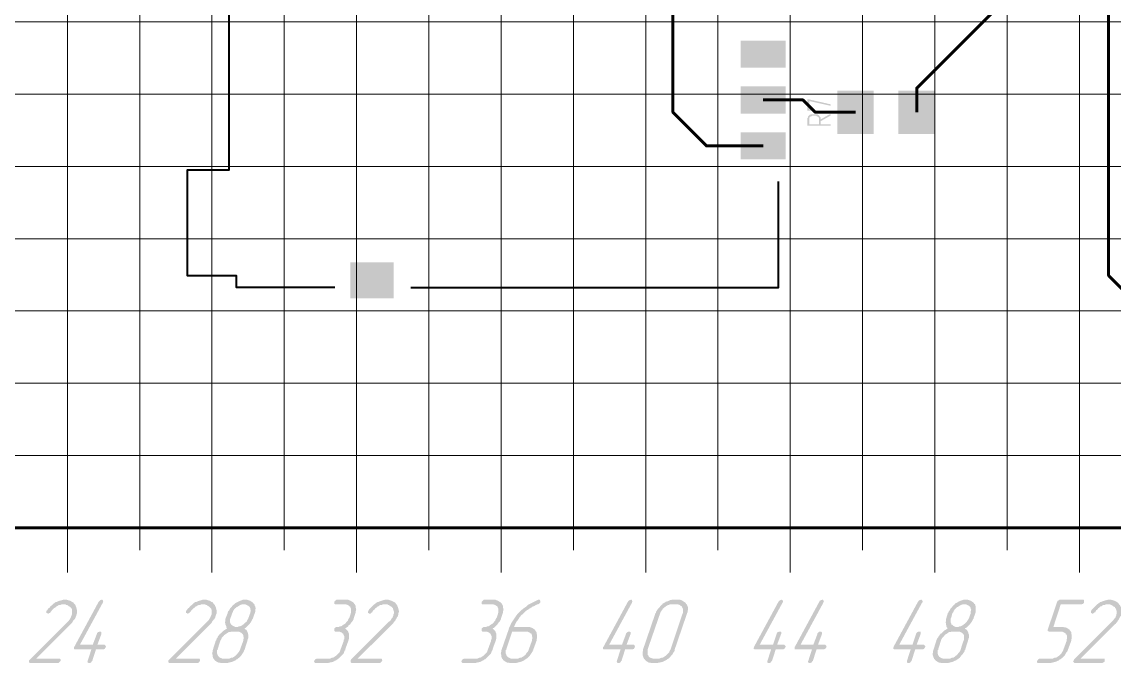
# Model space of a CAD drawing. Extents: x 260 to 1101, y 70 to 664.
# Drawn here: x 415.6 to 476, y 394.5 to 430 of the extents above; entities that cross this region are included whole.
import ezdxf

# ---------------------------------------------------------------- set-up
doc = ezdxf.new("R2010")
doc.units = 0
doc.header["$MEASUREMENT"] = 0
doc.layers.add('PDF _Геометрия', color=7, linetype='CONTINUOUS')
doc.layers.add('PDF _Сплошная заливка', color=7, linetype='CONTINUOUS')

msp = doc.modelspace()

# ---------------------------------------------------------------- hatches: boundary and pattern name
at = {"layer": 'PDF _Сплошная заливка', "transparency": 33554559}
for points in [[(459.047, 425.676), (459.047, 425.676), (459.047, 425.701), (459.047, 425.701), (459.073, 425.701), (459.073, 425.701), (459.098, 425.701), (459.098, 425.701), (460.317, 425.422), (460.317, 425.422), (460.317, 425.422), (460.317, 425.422), (460.343, 425.422), (460.343, 425.371), (460.343, 425.371), (460.343, 425.371), (460.343, 425.371), (460.343, 425.346), (460.343, 425.346), (460.317, 425.346), (460.317, 425.346), (460.292, 425.346), (460.292, 425.346), (459.149, 425.6), (459.149, 425.143), (459.225, 425.143), (459.225, 425.143), (459.25, 425.143), (459.25, 425.143), (459.276, 425.143), (459.276, 425.143), (459.276, 425.117), (459.276, 425.117), (459.276, 425.117), (459.276, 425.092), (459.276, 425.092), (459.276, 425.092), (459.276, 425.066), (459.276, 425.066), (459.25, 425.066), (459.25, 425.066), (459.225, 425.066), (459.098, 425.066), (459.098, 425.066), (459.073, 425.066), (459.073, 425.066), (459.073, 425.066), (459.047, 425.066), (459.047, 425.066), (459.047, 425.092), (459.047, 425.092)], [(417.993, 397.99), (418.018, 397.99), (418.069, 397.99), (418.145, 397.965), (418.247, 397.939), (418.323, 397.888), (418.425, 397.838), (418.45, 397.787), (418.501, 397.736), (418.501, 397.736), (418.501, 397.736), (418.527, 397.711), (418.527, 397.711), (418.552, 397.634), (418.577, 397.584), (418.603, 397.482), (418.628, 397.38), (418.628, 397.33), (418.628, 397.253), (418.603, 397.203), (418.577, 397.126), (418.577, 397.126), (418.577, 397.101), (418.577, 397.101), (418.552, 397.05), (418.552, 397.025), (418.527, 396.974), (418.476, 396.898), (418.45, 396.898), (418.45, 396.872), (418.425, 396.847), (418.4, 396.822), (418.374, 396.771), (418.349, 396.72), (418.298, 396.669), (418.247, 396.618), (416.367, 394.739), (417.637, 394.739), (417.637, 394.739), (417.663, 394.739), (417.688, 394.713), (417.688, 394.688), (417.714, 394.688), (417.714, 394.637), (417.714, 394.612), (417.688, 394.612), (417.688, 394.586), (417.663, 394.561), (417.637, 394.536), (417.637, 394.536), (417.612, 394.51), (417.587, 394.485), (417.536, 394.485), (416.037, 394.485), (416.011, 394.485), (415.986, 394.51), (415.961, 394.536), (415.961, 394.536), (415.961, 394.561), (415.961, 394.586), (415.961, 394.612), (415.961, 394.637), (415.961, 394.637), (416.011, 394.688), (418.095, 396.771), (418.171, 396.847), (418.247, 396.949), (418.247, 396.949), (418.247, 396.974), (418.247, 396.974), (418.273, 396.999), (418.298, 397.076), (418.323, 397.126), (418.323, 397.126), (418.323, 397.152), (418.349, 397.177), (418.349, 397.228), (418.349, 397.279), (418.349, 397.355), (418.349, 397.431), (418.323, 397.507), (418.298, 397.533), (418.273, 397.558), (418.273, 397.558), (418.247, 397.584), (418.247, 397.584), (418.222, 397.609), (418.171, 397.634), (418.095, 397.685), (418.095, 397.685), (418.095, 397.711), (418.069, 397.711), (418.018, 397.711), (417.993, 397.736), (417.968, 397.736), (417.866, 397.736), (417.841, 397.736), (417.815, 397.736), (417.764, 397.736), (417.714, 397.711), (417.637, 397.711), (417.587, 397.685), (417.51, 397.634), (417.51, 397.634), (417.485, 397.634), (417.46, 397.609), (417.409, 397.558), (417.358, 397.533), (417.282, 397.457), (417.231, 397.406), (417.155, 397.304), (417.155, 397.304), (417.155, 397.304), (417.129, 397.279), (417.104, 397.253), (417.079, 397.253), (417.079, 397.253), (417.053, 397.228), (417.028, 397.228), (417.002, 397.228), (417.002, 397.228), (416.977, 397.253), (416.926, 397.253), (416.926, 397.279), (416.926, 397.279), (416.926, 397.304), (416.926, 397.355), (416.951, 397.406), (416.951, 397.406), (416.977, 397.406), (416.977, 397.431), (417.002, 397.457), (417.028, 397.507), (417.104, 397.558), (417.155, 397.634), (417.256, 397.711), (417.333, 397.787), (417.434, 397.863), (417.434, 397.863), (417.46, 397.863), (417.485, 397.863), (417.536, 397.888), (417.587, 397.914), (417.663, 397.939), (417.764, 397.965), (417.841, 397.99), (417.942, 397.99), (417.968, 397.99)], [(420, 397.99), (420.025, 397.99), (420.051, 397.965), (420.051, 397.939), (420.051, 397.939), (420.076, 397.914), (420.051, 397.863), (420.051, 397.838), (418.781, 395.501), (419.492, 395.501), (419.721, 396.11), (419.721, 396.136), (419.721, 396.136), (419.746, 396.161), (419.771, 396.187), (419.797, 396.212), (419.822, 396.212), (419.848, 396.237), (419.873, 396.237), (419.898, 396.237), (419.898, 396.237), (419.949, 396.237), (419.949, 396.212), (419.975, 396.212), (419.975, 396.187), (419.975, 396.161), (419.975, 396.11), (419.746, 395.501), (420.152, 395.501), (420.152, 395.501), (420.178, 395.475), (420.203, 395.45), (420.203, 395.45), (420.203, 395.425), (420.229, 395.399), (420.203, 395.374), (420.203, 395.374), (420.203, 395.348), (420.178, 395.323), (420.152, 395.272), (420.152, 395.272), (420.127, 395.272), (420.102, 395.247), (420.051, 395.247), (419.67, 395.247), (419.466, 394.612), (419.466, 394.612), (419.441, 394.586), (419.416, 394.561), (419.39, 394.51), (419.39, 394.51), (419.365, 394.51), (419.339, 394.485), (419.289, 394.485), (419.289, 394.485), (419.263, 394.485), (419.238, 394.51), (419.213, 394.51), (419.213, 394.536), (419.213, 394.536), (419.187, 394.561), (419.213, 394.586), (419.213, 394.612), (419.416, 395.247), (418.527, 395.247), (418.527, 395.247), (418.476, 395.247), (418.45, 395.272), (418.45, 395.272), (418.45, 395.298), (418.45, 395.323), (418.45, 395.374), (418.476, 395.399), (419.822, 397.888), (419.822, 397.888), (419.848, 397.914), (419.873, 397.939), (419.898, 397.965), (419.975, 397.99)], [(425.716, 397.99), (425.742, 397.99), (425.792, 397.99), (425.868, 397.965), (425.97, 397.939), (426.046, 397.888), (426.148, 397.838), (426.173, 397.787), (426.224, 397.736), (426.224, 397.736), (426.224, 397.736), (426.25, 397.711), (426.25, 397.711), (426.275, 397.634), (426.3, 397.584), (426.326, 397.482), (426.351, 397.38), (426.351, 397.33), (426.351, 397.253), (426.326, 397.203), (426.3, 397.126), (426.3, 397.126), (426.3, 397.101), (426.3, 397.101), (426.275, 397.05), (426.275, 397.025), (426.25, 396.974), (426.199, 396.898), (426.173, 396.898), (426.173, 396.872), (426.148, 396.847), (426.123, 396.822), (426.097, 396.771), (426.072, 396.72), (426.021, 396.669), (425.97, 396.618), (424.09, 394.739), (425.36, 394.739), (425.36, 394.739), (425.386, 394.739), (425.411, 394.713), (425.411, 394.688), (425.437, 394.688), (425.437, 394.637), (425.437, 394.612), (425.411, 394.612), (425.411, 394.586), (425.386, 394.561), (425.36, 394.536), (425.36, 394.536), (425.335, 394.51), (425.31, 394.485), (425.259, 394.485), (423.76, 394.485), (423.734, 394.485), (423.709, 394.51), (423.684, 394.536), (423.684, 394.536), (423.684, 394.561), (423.684, 394.586), (423.684, 394.612), (423.684, 394.637), (423.684, 394.637), (423.734, 394.688), (425.818, 396.771), (425.894, 396.847), (425.97, 396.949), (425.97, 396.949), (425.97, 396.974), (425.97, 396.974), (425.996, 396.999), (426.021, 397.076), (426.046, 397.126), (426.046, 397.126), (426.046, 397.152), (426.072, 397.177), (426.072, 397.228), (426.072, 397.279), (426.072, 397.355), (426.072, 397.431), (426.046, 397.507), (426.021, 397.533), (425.996, 397.558), (425.996, 397.558), (425.97, 397.584), (425.97, 397.584), (425.945, 397.609), (425.894, 397.634), (425.818, 397.685), (425.818, 397.685), (425.818, 397.711), (425.792, 397.711), (425.742, 397.711), (425.716, 397.736), (425.691, 397.736), (425.589, 397.736), (425.564, 397.736), (425.538, 397.736), (425.487, 397.736), (425.437, 397.711), (425.36, 397.711), (425.31, 397.685), (425.233, 397.634), (425.233, 397.634), (425.208, 397.634), (425.183, 397.609), (425.132, 397.558), (425.081, 397.533), (425.005, 397.457), (424.954, 397.406), (424.878, 397.304), (424.878, 397.304), (424.878, 397.304), (424.852, 397.279), (424.827, 397.253), (424.802, 397.253), (424.802, 397.253), (424.776, 397.228), (424.751, 397.228), (424.725, 397.228), (424.725, 397.228), (424.7, 397.253), (424.674, 397.253), (424.649, 397.279), (424.649, 397.279), (424.649, 397.304), (424.649, 397.355), (424.674, 397.406), (424.674, 397.406), (424.7, 397.406), (424.7, 397.431), (424.725, 397.457), (424.751, 397.507), (424.827, 397.558), (424.878, 397.634), (424.979, 397.711), (425.056, 397.787), (425.157, 397.863), (425.157, 397.863), (425.183, 397.863), (425.208, 397.863), (425.259, 397.888), (425.31, 397.914), (425.386, 397.939), (425.487, 397.965), (425.564, 397.99), (425.665, 397.99), (425.691, 397.99)], [(433.592, 397.99), (433.642, 397.99), (433.693, 397.965), (433.769, 397.939), (433.846, 397.888), (433.922, 397.838), (433.973, 397.761), (433.998, 397.761), (433.998, 397.736), (434.023, 397.685), (434.049, 397.634), (434.049, 397.558), (434.074, 397.457), (434.049, 397.355), (434.049, 397.304), (434.023, 397.228), (433.947, 396.999), (433.922, 396.898), (433.896, 396.847), (433.871, 396.796), (433.871, 396.796), (433.846, 396.796), (433.846, 396.771), (433.795, 396.72), (433.769, 396.669), (433.744, 396.669), (433.744, 396.644), (433.719, 396.618), (433.668, 396.593), (433.642, 396.542), (433.592, 396.491), (433.515, 396.441), (433.465, 396.415), (433.465, 396.39), (433.49, 396.39), (433.515, 396.364), (433.541, 396.339), (433.566, 396.314), (433.617, 396.263), (433.642, 396.187), (433.668, 396.136), (433.668, 396.136), (433.668, 396.11), (433.668, 396.06), (433.668, 396.009), (433.668, 395.958), (433.668, 395.882), (433.668, 395.831), (433.642, 395.729), (433.465, 395.247), (433.465, 395.221), (433.465, 395.221), (433.465, 395.196), (433.439, 395.196), (433.414, 395.12), (433.388, 395.044), (433.337, 394.967), (433.261, 394.891), (433.16, 394.79), (433.058, 394.713), (433.058, 394.713), (433.058, 394.688), (433.033, 394.688), (433.007, 394.688), (432.982, 394.663), (432.956, 394.637), (432.88, 394.612), (432.804, 394.561), (432.702, 394.536), (432.575, 394.51), (432.474, 394.485), (431.813, 394.485), (431.813, 394.485), (431.788, 394.51), (431.762, 394.536), (431.762, 394.536), (431.762, 394.561), (431.737, 394.586), (431.762, 394.612), (431.762, 394.612), (431.762, 394.637), (431.788, 394.663), (431.813, 394.688), (431.813, 394.713), (431.839, 394.713), (431.889, 394.739), (431.915, 394.739), (432.575, 394.739), (432.626, 394.739), (432.677, 394.764), (432.728, 394.79), (432.804, 394.79), (432.88, 394.84), (432.956, 394.891), (432.956, 394.891), (432.982, 394.917), (433.007, 394.942), (433.058, 394.993), (433.109, 395.044), (433.16, 395.094), (433.185, 395.171), (433.21, 395.247), (433.388, 395.729), (433.388, 395.755), (433.388, 395.78), (433.414, 395.806), (433.414, 395.856), (433.414, 395.907), (433.414, 395.983), (433.388, 396.034), (433.363, 396.085), (433.363, 396.11), (433.337, 396.11), (433.312, 396.136), (433.287, 396.161), (433.261, 396.187), (433.185, 396.212), (433.134, 396.237), (433.058, 396.237), (432.931, 396.237), (432.906, 396.237), (432.88, 396.263), (432.855, 396.263), (432.855, 396.288), (432.855, 396.288), (432.855, 396.339), (432.855, 396.364), (432.855, 396.364), (432.855, 396.39), (432.88, 396.415), (432.906, 396.441), (432.906, 396.441), (432.931, 396.466), (432.982, 396.491), (433.007, 396.491), (433.058, 396.491), (433.109, 396.491), (433.16, 396.517), (433.21, 396.517), (433.287, 396.542), (433.337, 396.593), (433.414, 396.644), (433.439, 396.644), (433.465, 396.669), (433.49, 396.695), (433.515, 396.745), (433.566, 396.796), (433.617, 396.847), (433.642, 396.923), (433.693, 396.999), (433.769, 397.228), (433.769, 397.253), (433.795, 397.279), (433.795, 397.304), (433.795, 397.355), (433.795, 397.406), (433.795, 397.482), (433.769, 397.533), (433.744, 397.584), (433.744, 397.609), (433.744, 397.609), (433.693, 397.634), (433.668, 397.66), (433.642, 397.685), (433.592, 397.711), (433.515, 397.736), (433.439, 397.736), (432.931, 397.736), (432.906, 397.736), (432.88, 397.761), (432.855, 397.761), (432.855, 397.787), (432.855, 397.787), (432.855, 397.838), (432.855, 397.863), (432.855, 397.863), (432.88, 397.888), (432.88, 397.914), (432.906, 397.939), (432.931, 397.939), (432.956, 397.965), (432.982, 397.99), (433.033, 397.99), (433.566, 397.99)], [(435.802, 397.99), (435.827, 397.99), (435.878, 397.99), (435.954, 397.965), (436.03, 397.939), (436.132, 397.888), (436.234, 397.838), (436.259, 397.787), (436.31, 397.736), (436.31, 397.736), (436.31, 397.736), (436.31, 397.711), (436.335, 397.711), (436.361, 397.634), (436.386, 397.584), (436.411, 397.482), (436.437, 397.38), (436.437, 397.33), (436.411, 397.253), (436.411, 397.203), (436.386, 397.126), (436.386, 397.126), (436.386, 397.101), (436.361, 397.101), (436.361, 397.05), (436.335, 397.025), (436.31, 396.974), (436.259, 396.898), (436.259, 396.898), (436.259, 396.872), (436.234, 396.847), (436.208, 396.822), (436.183, 396.771), (436.132, 396.72), (436.107, 396.669), (436.056, 396.618), (434.15, 394.739), (435.421, 394.739), (435.446, 394.739), (435.471, 394.739), (435.497, 394.713), (435.497, 394.688), (435.497, 394.688), (435.522, 394.637), (435.497, 394.612), (435.497, 394.612), (435.497, 394.586), (435.471, 394.561), (435.446, 394.536), (435.421, 394.536), (435.421, 394.51), (435.37, 394.485), (435.344, 394.485), (433.846, 394.485), (433.82, 394.485), (433.795, 394.51), (433.769, 394.536), (433.769, 394.536), (433.769, 394.561), (433.769, 394.586), (433.769, 394.612), (433.769, 394.637), (433.769, 394.637), (433.795, 394.688), (435.878, 396.771), (435.98, 396.847), (436.03, 396.949), (436.03, 396.949), (436.056, 396.974), (436.056, 396.974), (436.081, 396.999), (436.107, 397.076), (436.132, 397.126), (436.132, 397.126), (436.132, 397.152), (436.132, 397.177), (436.157, 397.228), (436.157, 397.279), (436.157, 397.355), (436.132, 397.431), (436.107, 397.507), (436.107, 397.533), (436.081, 397.558), (436.056, 397.558), (436.056, 397.584), (436.03, 397.584), (436.03, 397.609), (435.98, 397.634), (435.903, 397.685), (435.903, 397.685), (435.878, 397.711), (435.853, 397.711), (435.827, 397.711), (435.802, 397.736), (435.751, 397.736), (435.675, 397.736), (435.649, 397.736), (435.599, 397.736), (435.548, 397.736), (435.497, 397.711), (435.446, 397.711), (435.37, 397.685), (435.319, 397.634), (435.319, 397.634), (435.294, 397.634), (435.243, 397.609), (435.192, 397.558), (435.141, 397.533), (435.09, 397.457), (435.014, 397.406), (434.963, 397.304), (434.963, 397.304), (434.938, 397.304), (434.913, 397.279), (434.887, 397.253), (434.887, 397.253), (434.887, 397.253), (434.862, 397.228), (434.836, 397.228), (434.811, 397.228), (434.786, 397.228), (434.76, 397.253), (434.735, 397.253), (434.735, 397.279), (434.735, 397.279), (434.735, 397.304), (434.735, 397.355), (434.76, 397.406), (434.76, 397.406), (434.76, 397.406), (434.786, 397.431), (434.786, 397.457), (434.836, 397.507), (434.887, 397.558), (434.963, 397.634), (435.04, 397.711), (435.141, 397.787), (435.243, 397.863), (435.243, 397.863), (435.243, 397.863), (435.294, 397.863), (435.319, 397.888), (435.395, 397.914), (435.471, 397.939), (435.548, 397.965), (435.649, 397.99), (435.751, 397.99), (435.776, 397.99)], [(441.746, 397.99), (441.797, 397.99), (441.848, 397.965), (441.924, 397.939), (442.001, 397.888), (442.077, 397.838), (442.153, 397.761), (442.153, 397.761), (442.153, 397.736), (442.178, 397.685), (442.204, 397.634), (442.204, 397.558), (442.229, 397.457), (442.204, 397.355), (442.204, 397.304), (442.178, 397.228), (442.102, 396.999), (442.077, 396.898), (442.051, 396.847), (442.026, 396.796), (442.026, 396.796), (442.026, 396.796), (442.001, 396.771), (441.95, 396.72), (441.924, 396.669), (441.899, 396.669), (441.899, 396.644), (441.873, 396.618), (441.848, 396.593), (441.797, 396.542), (441.746, 396.491), (441.696, 396.441), (441.619, 396.415), (441.619, 396.39), (441.645, 396.39), (441.67, 396.364), (441.696, 396.339), (441.721, 396.314), (441.772, 396.263), (441.797, 396.187), (441.823, 396.136), (441.823, 396.136), (441.823, 396.11), (441.823, 396.06), (441.823, 396.009), (441.823, 395.958), (441.823, 395.882), (441.823, 395.831), (441.797, 395.729), (441.619, 395.247), (441.619, 395.221), (441.619, 395.221), (441.619, 395.196), (441.594, 395.196), (441.569, 395.12), (441.543, 395.044), (441.492, 394.967), (441.416, 394.891), (441.315, 394.79), (441.238, 394.713), (441.213, 394.713), (441.213, 394.688), (441.188, 394.688), (441.162, 394.688), (441.137, 394.663), (441.111, 394.637), (441.035, 394.612), (440.959, 394.561), (440.857, 394.536), (440.73, 394.51), (440.629, 394.485), (439.994, 394.485), (439.968, 394.485), (439.943, 394.51), (439.917, 394.536), (439.917, 394.536), (439.917, 394.561), (439.892, 394.586), (439.917, 394.612), (439.917, 394.612), (439.917, 394.637), (439.943, 394.663), (439.968, 394.688), (439.968, 394.713), (439.994, 394.713), (440.044, 394.739), (440.07, 394.739), (440.756, 394.739), (440.781, 394.739), (440.832, 394.764), (440.908, 394.79), (440.959, 394.79), (441.035, 394.84), (441.111, 394.891), (441.111, 394.891), (441.137, 394.917), (441.162, 394.942), (441.213, 394.993), (441.264, 395.044), (441.315, 395.094), (441.34, 395.171), (441.365, 395.247), (441.543, 395.729), (441.543, 395.755), (441.543, 395.78), (441.569, 395.806), (441.569, 395.856), (441.569, 395.907), (441.569, 395.983), (441.543, 396.034), (441.518, 396.085), (441.518, 396.11), (441.492, 396.11), (441.467, 396.136), (441.442, 396.161), (441.416, 396.187), (441.34, 396.212), (441.289, 396.237), (441.213, 396.237), (441.086, 396.237), (441.06, 396.237), (441.035, 396.263), (441.01, 396.263), (441.01, 396.288), (441.01, 396.288), (441.01, 396.339), (441.01, 396.364), (441.01, 396.364), (441.01, 396.39), (441.035, 396.415), (441.06, 396.441), (441.086, 396.441), (441.086, 396.466), (441.137, 396.491), (441.162, 396.491), (441.213, 396.491), (441.264, 396.491), (441.315, 396.517), (441.365, 396.517), (441.442, 396.542), (441.492, 396.593), (441.569, 396.644), (441.594, 396.644), (441.619, 396.669), (441.645, 396.695), (441.696, 396.745), (441.721, 396.796), (441.772, 396.847), (441.797, 396.923), (441.848, 396.999), (441.924, 397.228), (441.924, 397.253), (441.95, 397.279), (441.95, 397.304), (441.95, 397.355), (441.95, 397.406), (441.95, 397.482), (441.924, 397.533), (441.899, 397.584), (441.899, 397.609), (441.899, 397.609), (441.873, 397.634), (441.823, 397.66), (441.797, 397.685), (441.746, 397.711), (441.67, 397.736), (441.594, 397.736), (441.086, 397.736), (441.06, 397.736), (441.035, 397.761), (441.01, 397.761), (441.01, 397.787), (441.01, 397.787), (441.01, 397.838), (441.01, 397.863), (441.01, 397.863), (441.035, 397.888), (441.06, 397.914), (441.086, 397.939), (441.086, 397.939), (441.111, 397.965), (441.137, 397.99), (441.188, 397.99), (441.721, 397.99)], [(449.292, 397.99), (449.317, 397.99), (449.342, 397.965), (449.342, 397.939), (449.342, 397.939), (449.368, 397.914), (449.342, 397.863), (449.342, 397.838), (448.072, 395.501), (448.784, 395.501), (449.012, 396.11), (449.012, 396.136), (449.012, 396.136), (449.038, 396.161), (449.063, 396.187), (449.088, 396.212), (449.114, 396.212), (449.139, 396.237), (449.165, 396.237), (449.19, 396.237), (449.19, 396.237), (449.215, 396.237), (449.241, 396.212), (449.266, 396.212), (449.266, 396.187), (449.266, 396.161), (449.266, 396.11), (449.038, 395.501), (449.444, 395.501), (449.444, 395.501), (449.47, 395.475), (449.495, 395.45), (449.495, 395.45), (449.495, 395.425), (449.52, 395.399), (449.495, 395.374), (449.495, 395.374), (449.495, 395.348), (449.47, 395.323), (449.444, 395.272), (449.444, 395.272), (449.419, 395.272), (449.368, 395.247), (449.342, 395.247), (448.961, 395.247), (448.758, 394.612), (448.733, 394.612), (448.733, 394.586), (448.707, 394.561), (448.682, 394.51), (448.682, 394.51), (448.657, 394.51), (448.631, 394.485), (448.58, 394.485), (448.58, 394.485), (448.555, 394.485), (448.53, 394.51), (448.504, 394.51), (448.504, 394.536), (448.504, 394.536), (448.479, 394.561), (448.504, 394.586), (448.504, 394.612), (448.707, 395.247), (447.818, 395.247), (447.793, 395.247), (447.767, 395.247), (447.742, 395.272), (447.742, 395.272), (447.742, 395.298), (447.742, 395.323), (447.742, 395.374), (447.767, 395.399), (449.114, 397.888), (449.114, 397.888), (449.139, 397.914), (449.165, 397.939), (449.19, 397.965), (449.266, 397.99)], [(457.624, 397.99), (457.65, 397.99), (457.675, 397.965), (457.675, 397.939), (457.701, 397.939), (457.701, 397.914), (457.701, 397.863), (457.675, 397.838), (456.405, 395.501), (457.142, 395.501), (457.345, 396.11), (457.345, 396.136), (457.37, 396.136), (457.37, 396.161), (457.396, 396.187), (457.421, 396.212), (457.447, 396.212), (457.472, 396.237), (457.523, 396.237), (457.523, 396.237), (457.548, 396.237), (457.574, 396.237), (457.599, 396.212), (457.599, 396.212), (457.599, 396.187), (457.599, 396.161), (457.599, 396.11), (457.37, 395.501), (457.777, 395.501), (457.777, 395.501), (457.802, 395.475), (457.828, 395.45), (457.828, 395.45), (457.853, 395.425), (457.853, 395.399), (457.853, 395.374), (457.828, 395.374), (457.828, 395.348), (457.802, 395.323), (457.777, 395.272), (457.777, 395.272), (457.751, 395.272), (457.726, 395.247), (457.675, 395.247), (457.294, 395.247), (457.091, 394.612), (457.091, 394.612), (457.065, 394.586), (457.04, 394.561), (457.015, 394.51), (457.015, 394.51), (456.989, 394.51), (456.964, 394.485), (456.913, 394.485), (456.913, 394.485), (456.888, 394.485), (456.862, 394.51), (456.837, 394.51), (456.837, 394.536), (456.837, 394.536), (456.837, 394.561), (456.837, 394.586), (456.837, 394.612), (457.04, 395.247), (456.176, 395.247), (456.151, 395.247), (456.126, 395.247), (456.1, 395.272), (456.075, 395.272), (456.075, 395.298), (456.075, 395.323), (456.1, 395.374), (456.1, 395.399), (457.447, 397.888), (457.447, 397.888), (457.472, 397.914), (457.497, 397.939), (457.523, 397.965), (457.599, 397.99)], [(459.885, 397.99), (459.911, 397.99), (459.936, 397.965), (459.936, 397.939), (459.936, 397.939), (459.962, 397.914), (459.936, 397.863), (459.936, 397.838), (458.666, 395.501), (459.377, 395.501), (459.606, 396.11), (459.606, 396.136), (459.606, 396.136), (459.631, 396.161), (459.657, 396.187), (459.682, 396.212), (459.682, 396.212), (459.733, 396.237), (459.758, 396.237), (459.784, 396.237), (459.784, 396.237), (459.809, 396.237), (459.835, 396.212), (459.835, 396.212), (459.86, 396.187), (459.86, 396.161), (459.86, 396.11), (459.631, 395.501), (460.012, 395.501), (460.038, 395.501), (460.063, 395.475), (460.089, 395.45), (460.089, 395.45), (460.089, 395.425), (460.114, 395.399), (460.089, 395.374), (460.089, 395.374), (460.089, 395.348), (460.063, 395.323), (460.038, 395.272), (460.012, 395.272), (460.012, 395.272), (459.962, 395.247), (459.936, 395.247), (459.555, 395.247), (459.352, 394.612), (459.327, 394.612), (459.327, 394.586), (459.301, 394.561), (459.276, 394.51), (459.25, 394.51), (459.25, 394.51), (459.199, 394.485), (459.174, 394.485), (459.174, 394.485), (459.149, 394.485), (459.123, 394.51), (459.098, 394.51), (459.098, 394.536), (459.073, 394.536), (459.073, 394.561), (459.073, 394.586), (459.098, 394.612), (459.301, 395.247), (458.412, 395.247), (458.387, 395.247), (458.361, 395.247), (458.336, 395.272), (458.336, 395.272), (458.336, 395.298), (458.336, 395.323), (458.336, 395.374), (458.361, 395.399), (459.708, 397.888), (459.708, 397.888), (459.733, 397.914), (459.733, 397.939), (459.784, 397.965), (459.86, 397.99), (459.86, 397.99)], [(465.347, 397.99), (465.373, 397.99), (465.398, 397.965), (465.398, 397.939), (465.424, 397.939), (465.424, 397.914), (465.424, 397.863), (465.398, 397.838), (464.128, 395.501), (464.865, 395.501), (465.068, 396.11), (465.068, 396.136), (465.093, 396.136), (465.093, 396.161), (465.119, 396.187), (465.144, 396.212), (465.17, 396.212), (465.195, 396.237), (465.246, 396.237), (465.246, 396.237), (465.271, 396.237), (465.297, 396.237), (465.322, 396.212), (465.322, 396.212), (465.322, 396.187), (465.322, 396.161), (465.322, 396.11), (465.093, 395.501), (465.5, 395.501), (465.5, 395.501), (465.525, 395.475), (465.551, 395.45), (465.551, 395.45), (465.576, 395.425), (465.576, 395.399), (465.576, 395.374), (465.551, 395.374), (465.551, 395.348), (465.525, 395.323), (465.5, 395.272), (465.5, 395.272), (465.475, 395.272), (465.449, 395.247), (465.398, 395.247), (465.017, 395.247), (464.814, 394.612), (464.814, 394.612), (464.789, 394.586), (464.763, 394.561), (464.738, 394.51), (464.738, 394.51), (464.712, 394.51), (464.687, 394.485), (464.636, 394.485), (464.636, 394.485), (464.611, 394.485), (464.585, 394.51), (464.56, 394.51), (464.56, 394.536), (464.56, 394.536), (464.56, 394.561), (464.56, 394.586), (464.56, 394.612), (464.763, 395.247), (463.899, 395.247), (463.874, 395.247), (463.849, 395.247), (463.823, 395.272), (463.798, 395.272), (463.798, 395.298), (463.798, 395.323), (463.823, 395.374), (463.823, 395.399), (465.17, 397.888), (465.17, 397.888), (465.195, 397.914), (465.22, 397.939), (465.246, 397.965), (465.322, 397.99)], [(474.315, 397.99), (474.341, 397.99), (474.366, 397.939), (474.366, 397.939), (474.366, 397.914), (474.366, 397.888), (474.366, 397.863), (474.366, 397.863), (474.366, 397.838), (474.341, 397.812), (474.315, 397.787), (474.29, 397.761), (474.265, 397.761), (474.239, 397.736), (474.214, 397.736), (473.07, 397.736), (472.664, 396.491), (473.172, 396.491), (473.198, 396.491), (473.248, 396.466), (473.325, 396.466), (473.401, 396.441), (473.477, 396.39), (473.553, 396.339), (473.604, 396.263), (473.604, 396.263), (473.629, 396.237), (473.655, 396.187), (473.655, 396.11), (473.68, 396.034), (473.68, 395.958), (473.68, 395.856), (473.655, 395.806), (473.655, 395.729), (473.477, 395.247), (473.477, 395.221), (473.477, 395.221), (473.477, 395.196), (473.452, 395.196), (473.426, 395.12), (473.375, 395.069), (473.325, 394.967), (473.274, 394.891), (473.172, 394.79), (473.07, 394.713), (473.07, 394.713), (473.07, 394.713), (473.045, 394.688), (473.02, 394.688), (472.994, 394.663), (472.969, 394.637), (472.893, 394.612), (472.791, 394.561), (472.689, 394.536), (472.588, 394.51), (472.486, 394.485), (471.826, 394.485), (471.8, 394.485), (471.775, 394.51), (471.775, 394.536), (471.749, 394.536), (471.749, 394.561), (471.749, 394.586), (471.775, 394.612), (471.775, 394.612), (471.775, 394.637), (471.8, 394.663), (471.826, 394.688), (471.826, 394.713), (471.851, 394.713), (471.902, 394.739), (471.927, 394.739), (472.588, 394.739), (472.639, 394.739), (472.689, 394.764), (472.74, 394.79), (472.816, 394.79), (472.893, 394.84), (472.969, 394.891), (472.969, 394.891), (472.994, 394.917), (473.02, 394.942), (473.07, 394.993), (473.121, 395.044), (473.147, 395.094), (473.198, 395.171), (473.223, 395.247), (473.401, 395.729), (473.401, 395.755), (473.401, 395.78), (473.401, 395.806), (473.426, 395.856), (473.426, 395.907), (473.426, 395.983), (473.401, 396.034), (473.375, 396.085), (473.35, 396.085), (473.35, 396.11), (473.325, 396.136), (473.299, 396.161), (473.248, 396.187), (473.198, 396.212), (473.147, 396.237), (473.07, 396.237), (472.41, 396.237), (472.41, 396.237), (472.385, 396.263), (472.359, 396.263), (472.359, 396.288), (472.334, 396.314), (472.359, 396.364), (472.867, 397.863), (472.867, 397.863), (472.867, 397.888), (472.893, 397.914), (472.893, 397.939), (472.918, 397.939), (472.969, 397.965), (472.994, 397.99), (473.045, 397.99), (474.29, 397.99)], [(475.814, 397.99), (475.84, 397.99), (475.865, 397.99), (475.967, 397.965), (476.043, 397.939), (476.144, 397.888), (476.221, 397.838), (476.272, 397.787), (476.297, 397.736), (476.297, 397.736), (476.322, 397.736), (476.322, 397.711), (476.348, 397.711), (476.373, 397.634), (476.399, 397.584), (476.424, 397.482), (476.424, 397.38), (476.424, 397.33), (476.424, 397.253), (476.424, 397.203), (476.399, 397.126), (476.399, 397.126), (476.399, 397.101), (476.373, 397.101), (476.373, 397.05), (476.348, 397.025), (476.322, 396.974), (476.272, 396.898), (476.272, 396.898), (476.272, 396.872), (476.246, 396.847), (476.221, 396.822), (476.195, 396.771), (476.144, 396.72), (476.119, 396.669), (476.043, 396.618), (474.163, 394.739), (475.433, 394.739), (475.459, 394.739), (475.484, 394.739), (475.509, 394.713), (475.509, 394.688), (475.509, 394.688), (475.509, 394.637), (475.509, 394.612), (475.509, 394.612), (475.509, 394.586), (475.484, 394.561), (475.459, 394.536), (475.433, 394.536), (475.408, 394.51), (475.382, 394.485), (475.357, 394.485), (473.833, 394.485), (473.833, 394.485), (473.807, 394.51), (473.782, 394.536), (473.782, 394.536), (473.756, 394.561), (473.756, 394.586), (473.782, 394.612), (473.782, 394.637), (473.782, 394.637), (473.807, 394.688), (475.89, 396.771), (475.967, 396.847), (476.043, 396.949), (476.043, 396.949), (476.043, 396.974), (476.068, 396.974), (476.094, 396.999), (476.119, 397.076), (476.144, 397.126), (476.144, 397.126), (476.144, 397.152), (476.144, 397.177), (476.17, 397.228), (476.17, 397.279), (476.17, 397.355), (476.144, 397.431), (476.119, 397.507), (476.094, 397.533), (476.068, 397.558), (476.068, 397.558), (476.068, 397.584), (476.043, 397.584), (476.043, 397.609), (475.967, 397.634), (475.916, 397.685), (475.89, 397.685), (475.89, 397.711), (475.865, 397.711), (475.84, 397.711), (475.814, 397.736), (475.763, 397.736), (475.687, 397.736), (475.636, 397.736), (475.611, 397.736), (475.56, 397.736), (475.509, 397.711), (475.459, 397.711), (475.382, 397.685), (475.332, 397.634), (475.306, 397.634), (475.281, 397.634), (475.255, 397.609), (475.204, 397.558), (475.154, 397.533), (475.103, 397.457), (475.027, 397.406), (474.976, 397.304), (474.95, 397.304), (474.95, 397.304), (474.925, 397.279), (474.9, 397.253), (474.9, 397.253), (474.874, 397.253), (474.874, 397.228), (474.823, 397.228), (474.823, 397.228), (474.798, 397.228), (474.773, 397.253), (474.747, 397.253), (474.747, 397.279), (474.747, 397.279), (474.747, 397.304), (474.747, 397.355), (474.773, 397.406), (474.773, 397.406), (474.773, 397.406), (474.773, 397.431), (474.798, 397.457), (474.849, 397.507), (474.9, 397.558), (474.976, 397.634), (475.052, 397.711), (475.154, 397.787), (475.255, 397.863), (475.255, 397.863), (475.255, 397.863), (475.281, 397.863), (475.332, 397.888), (475.408, 397.914), (475.484, 397.939), (475.56, 397.965), (475.662, 397.99), (475.738, 397.99), (475.789, 397.99)]]:
    msp.add_hatch(color=256, dxfattribs=at).paths.add_polyline_path(points)
h = msp.add_hatch(color=256, dxfattribs=at)
h.paths.add_polyline_path([(459.149, 424.584), (459.149, 424.304), (459.682, 424.304), (459.682, 424.609), (459.682, 424.609), (459.682, 424.634), (459.682, 424.66), (459.682, 424.685), (459.657, 424.711), (459.631, 424.736), (459.631, 424.736), (459.631, 424.736), (459.606, 424.736), (459.606, 424.762), (459.581, 424.762), (459.555, 424.762), (459.53, 424.787), (459.504, 424.787), (459.327, 424.787), (459.327, 424.787), (459.301, 424.787), (459.301, 424.787), (459.276, 424.762), (459.25, 424.762), (459.225, 424.762), (459.225, 424.736), (459.199, 424.736), (459.199, 424.711), (459.174, 424.711), (459.174, 424.711), (459.174, 424.685), (459.149, 424.66), (459.149, 424.634), (459.149, 424.609)], flags=0)
h.paths.add_polyline_path([(459.047, 424.609), (459.047, 424.634), (459.047, 424.66), (459.073, 424.685), (459.073, 424.736), (459.098, 424.762), (459.123, 424.787), (459.123, 424.787), (459.123, 424.787), (459.149, 424.812), (459.149, 424.812), (459.174, 424.838), (459.199, 424.838), (459.25, 424.863), (459.276, 424.863), (459.301, 424.863), (459.327, 424.863), (459.504, 424.863), (459.504, 424.863), (459.504, 424.863), (459.53, 424.863), (459.53, 424.863), (459.555, 424.863), (459.581, 424.863), (459.606, 424.863), (459.631, 424.838), (459.682, 424.812), (459.682, 424.812), (459.708, 424.787), (459.708, 424.787), (459.708, 424.787), (459.733, 424.762), (459.733, 424.736), (459.758, 424.711), (459.784, 424.685), (459.784, 424.634), (459.784, 424.584), (459.784, 424.584), (460.267, 424.863), (460.267, 424.863), (460.292, 424.863), (460.292, 424.863), (460.292, 424.863), (460.292, 424.863), (460.317, 424.863), (460.317, 424.863), (460.343, 424.863), (460.343, 424.863), (460.343, 424.838), (460.343, 424.838), (460.343, 424.838), (460.343, 424.812), (460.343, 424.812), (460.343, 424.812), (460.343, 424.787), (460.343, 424.787), (460.317, 424.787), (459.784, 424.482), (459.784, 424.304), (460.292, 424.304), (460.292, 424.304), (460.317, 424.304), (460.317, 424.304), (460.343, 424.304), (460.343, 424.304), (460.343, 424.304), (460.343, 424.279), (460.343, 424.279), (460.343, 424.279), (460.343, 424.253), (460.343, 424.253), (460.343, 424.228), (460.343, 424.228), (460.317, 424.228), (460.317, 424.228), (460.292, 424.228), (459.098, 424.228), (459.098, 424.228), (459.073, 424.228), (459.073, 424.228), (459.073, 424.228), (459.047, 424.228), (459.047, 424.253), (459.047, 424.253), (459.047, 424.279)], flags=0)
h = msp.add_hatch(color=256, dxfattribs=at)
h.paths.add_polyline_path([(427.876, 397.736), (427.825, 397.736), (427.799, 397.736), (427.748, 397.736), (427.672, 397.711), (427.621, 397.685), (427.545, 397.634), (427.469, 397.584), (427.444, 397.584), (427.444, 397.558), (427.393, 397.533), (427.367, 397.507), (427.317, 397.457), (427.266, 397.38), (427.24, 397.304), (427.215, 397.253), (427.113, 396.974), (427.113, 396.974), (427.113, 396.949), (427.088, 396.923), (427.088, 396.872), (427.088, 396.822), (427.088, 396.745), (427.113, 396.695), (427.139, 396.644), (427.139, 396.618), (427.164, 396.618), (427.19, 396.593), (427.215, 396.568), (427.266, 396.542), (427.317, 396.517), (427.367, 396.491), (427.444, 396.491), (427.469, 396.491), (427.52, 396.491), (427.571, 396.517), (427.621, 396.517), (427.698, 396.542), (427.774, 396.593), (427.85, 396.644), (427.85, 396.644), (427.876, 396.669), (427.901, 396.695), (427.952, 396.745), (428.003, 396.771), (428.028, 396.847), (428.079, 396.923), (428.104, 396.974), (428.206, 397.253), (428.206, 397.253), (428.206, 397.279), (428.206, 397.304), (428.231, 397.355), (428.231, 397.431), (428.206, 397.482), (428.206, 397.533), (428.18, 397.584), (428.18, 397.609), (428.155, 397.609), (428.13, 397.634), (428.104, 397.66), (428.053, 397.685), (428.003, 397.711), (427.952, 397.736)], flags=0)
h.paths.add_polyline_path([(427.469, 396.237), (427.19, 396.237), (427.164, 396.237), (427.113, 396.212), (427.037, 396.212), (426.986, 396.187), (426.91, 396.136), (426.834, 396.085), (426.808, 396.085), (426.808, 396.06), (426.758, 396.034), (426.732, 395.983), (426.681, 395.933), (426.631, 395.882), (426.605, 395.806), (426.554, 395.729), (426.402, 395.247), (426.402, 395.221), (426.377, 395.221), (426.377, 395.171), (426.377, 395.12), (426.377, 395.069), (426.377, 395.018), (426.402, 394.942), (426.427, 394.891), (426.427, 394.891), (426.453, 394.866), (426.478, 394.84), (426.504, 394.815), (426.529, 394.79), (426.605, 394.764), (426.656, 394.739), (426.732, 394.739), (427.012, 394.739), (427.063, 394.739), (427.113, 394.764), (427.164, 394.79), (427.24, 394.79), (427.317, 394.84), (427.393, 394.891), (427.393, 394.891), (427.418, 394.917), (427.444, 394.942), (427.494, 394.993), (427.52, 395.044), (427.571, 395.094), (427.621, 395.171), (427.647, 395.247), (427.825, 395.729), (427.825, 395.755), (427.825, 395.78), (427.825, 395.806), (427.85, 395.856), (427.85, 395.907), (427.825, 395.983), (427.825, 396.034), (427.799, 396.085), (427.774, 396.11), (427.774, 396.11), (427.748, 396.136), (427.723, 396.161), (427.672, 396.187), (427.621, 396.212), (427.545, 396.237)], flags=0)
h.paths.add_polyline_path([(428.003, 397.99), (428.053, 397.99), (428.13, 397.965), (428.206, 397.939), (428.282, 397.888), (428.358, 397.838), (428.409, 397.761), (428.409, 397.761), (428.434, 397.761), (428.434, 397.736), (428.46, 397.711), (428.46, 397.66), (428.485, 397.634), (428.485, 397.584), (428.511, 397.533), (428.485, 397.406), (428.485, 397.33), (428.46, 397.253), (428.358, 396.974), (428.358, 396.974), (428.358, 396.949), (428.333, 396.923), (428.307, 396.872), (428.282, 396.822), (428.257, 396.771), (428.18, 396.669), (428.18, 396.669), (428.155, 396.644), (428.13, 396.618), (428.104, 396.593), (428.053, 396.542), (428.003, 396.491), (427.952, 396.441), (427.901, 396.415), (427.901, 396.39), (427.901, 396.39), (427.926, 396.364), (427.977, 396.339), (428.003, 396.314), (428.028, 396.263), (428.053, 396.212), (428.079, 396.136), (428.079, 396.136), (428.079, 396.11), (428.104, 396.06), (428.104, 396.009), (428.104, 395.958), (428.104, 395.882), (428.079, 395.831), (428.053, 395.729), (427.901, 395.247), (427.901, 395.221), (427.901, 395.221), (427.876, 395.196), (427.876, 395.196), (427.85, 395.12), (427.799, 395.044), (427.748, 394.967), (427.698, 394.891), (427.596, 394.79), (427.494, 394.713), (427.494, 394.713), (427.494, 394.688), (427.469, 394.688), (427.444, 394.688), (427.418, 394.663), (427.393, 394.637), (427.317, 394.612), (427.215, 394.561), (427.113, 394.536), (427.012, 394.51), (426.885, 394.485), (426.605, 394.485), (426.605, 394.485), (426.529, 394.51), (426.478, 394.51), (426.402, 394.536), (426.326, 394.586), (426.25, 394.637), (426.199, 394.713), (426.199, 394.713), (426.173, 394.739), (426.148, 394.79), (426.123, 394.866), (426.123, 394.942), (426.097, 395.018), (426.123, 395.12), (426.123, 395.171), (426.148, 395.247), (426.3, 395.729), (426.326, 395.755), (426.326, 395.78), (426.351, 395.806), (426.351, 395.856), (426.402, 395.907), (426.427, 395.983), (426.478, 396.034), (426.529, 396.11), (426.554, 396.11), (426.58, 396.136), (426.605, 396.161), (426.656, 396.212), (426.707, 396.263), (426.783, 396.314), (426.859, 396.364), (426.936, 396.415), (426.936, 396.415), (426.936, 396.415), (426.91, 396.441), (426.885, 396.466), (426.885, 396.517), (426.859, 396.568), (426.834, 396.618), (426.834, 396.669), (426.834, 396.669), (426.834, 396.695), (426.808, 396.72), (426.808, 396.771), (426.834, 396.796), (426.834, 396.872), (426.834, 396.923), (426.859, 396.999), (426.961, 397.253), (426.961, 397.253), (426.961, 397.253), (426.961, 397.279), (426.961, 397.279), (426.986, 397.355), (427.037, 397.406), (427.088, 397.507), (427.164, 397.584), (427.24, 397.685), (427.342, 397.761), (427.367, 397.787), (427.367, 397.787), (427.393, 397.812), (427.444, 397.838), (427.494, 397.863), (427.545, 397.888), (427.647, 397.939), (427.799, 397.99), (427.876, 397.99), (427.977, 397.99)], flags=0)
h = msp.add_hatch(color=256, dxfattribs=at)
h.paths.add_polyline_path([(443.474, 396.237), (442.712, 396.237), (442.382, 395.247), (442.382, 395.221), (442.356, 395.221), (442.356, 395.171), (442.356, 395.12), (442.356, 395.069), (442.356, 395.018), (442.382, 394.942), (442.407, 394.891), (442.407, 394.891), (442.432, 394.866), (442.458, 394.84), (442.483, 394.815), (442.534, 394.79), (442.585, 394.764), (442.636, 394.739), (442.712, 394.739), (442.991, 394.739), (443.042, 394.739), (443.093, 394.764), (443.144, 394.79), (443.22, 394.79), (443.296, 394.84), (443.372, 394.891), (443.372, 394.891), (443.398, 394.917), (443.423, 394.942), (443.474, 394.993), (443.499, 395.044), (443.55, 395.094), (443.601, 395.171), (443.626, 395.247), (443.804, 395.729), (443.804, 395.755), (443.804, 395.78), (443.804, 395.806), (443.83, 395.856), (443.83, 395.907), (443.804, 395.983), (443.804, 396.034), (443.779, 396.085), (443.779, 396.11), (443.753, 396.11), (443.728, 396.136), (443.703, 396.161), (443.652, 396.187), (443.601, 396.212), (443.525, 396.237)], flags=0)
h.paths.add_polyline_path([(444.211, 397.99), (444.236, 397.99), (444.262, 397.939), (444.262, 397.939), (444.262, 397.914), (444.262, 397.888), (444.262, 397.863), (444.262, 397.863), (444.262, 397.838), (444.236, 397.812), (444.236, 397.787), (444.236, 397.787), (444.211, 397.787), (444.185, 397.761), (444.134, 397.736), (444.084, 397.736), (444.033, 397.711), (443.906, 397.634), (443.906, 397.634), (443.881, 397.634), (443.855, 397.634), (443.83, 397.609), (443.804, 397.584), (443.753, 397.558), (443.677, 397.507), (443.652, 397.507), (443.652, 397.507), (443.601, 397.457), (443.55, 397.431), (443.474, 397.38), (443.423, 397.33), (443.347, 397.253), (443.271, 397.177), (443.245, 397.177), (443.22, 397.152), (443.195, 397.126), (443.169, 397.076), (443.118, 397.025), (443.093, 396.974), (443.042, 396.898), (442.991, 396.822), (442.991, 396.822), (442.966, 396.796), (442.941, 396.771), (442.915, 396.72), (442.89, 396.669), (442.864, 396.618), (442.839, 396.542), (442.813, 396.491), (443.576, 396.491), (443.601, 396.491), (443.652, 396.491), (443.728, 396.466), (443.804, 396.441), (443.881, 396.39), (443.957, 396.339), (444.007, 396.263), (444.007, 396.263), (444.033, 396.237), (444.058, 396.187), (444.058, 396.136), (444.084, 396.034), (444.084, 395.958), (444.084, 395.856), (444.058, 395.806), (444.058, 395.729), (443.881, 395.247), (443.881, 395.221), (443.881, 395.221), (443.881, 395.196), (443.855, 395.196), (443.83, 395.12), (443.779, 395.044), (443.728, 394.967), (443.677, 394.891), (443.576, 394.79), (443.474, 394.713), (443.474, 394.713), (443.474, 394.688), (443.449, 394.688), (443.423, 394.688), (443.398, 394.663), (443.372, 394.637), (443.296, 394.612), (443.195, 394.561), (443.093, 394.536), (442.991, 394.51), (442.864, 394.485), (442.585, 394.485), (442.585, 394.485), (442.534, 394.51), (442.458, 394.51), (442.382, 394.536), (442.305, 394.586), (442.229, 394.637), (442.178, 394.713), (442.178, 394.713), (442.153, 394.739), (442.128, 394.79), (442.102, 394.866), (442.102, 394.942), (442.077, 395.018), (442.102, 395.12), (442.102, 395.171), (442.128, 395.247), (442.509, 396.339), (442.509, 396.364), (442.509, 396.364), (442.534, 396.415), (442.534, 396.441), (442.559, 396.491), (442.585, 396.542), (442.61, 396.593), (442.636, 396.669), (442.737, 396.822), (442.839, 396.974), (442.89, 397.05), (442.941, 397.126), (443.017, 397.228), (443.093, 397.304), (443.093, 397.304), (443.118, 397.33), (443.144, 397.355), (443.169, 397.38), (443.22, 397.431), (443.271, 397.457), (443.322, 397.507), (443.398, 397.558), (443.474, 397.609), (443.55, 397.685), (443.626, 397.736), (443.728, 397.787), (443.931, 397.888), (444.033, 397.939), (444.134, 397.99), (444.185, 397.99)], flags=0)
h = msp.add_hatch(color=256, dxfattribs=at)
h.paths.add_polyline_path([(451.807, 397.736), (451.527, 397.736), (451.476, 397.736), (451.426, 397.736), (451.375, 397.711), (451.299, 397.685), (451.222, 397.634), (451.172, 397.584), (451.146, 397.584), (451.121, 397.558), (451.095, 397.533), (451.045, 397.507), (451.019, 397.431), (450.968, 397.38), (450.918, 397.304), (450.892, 397.228), (450.206, 395.247), (450.206, 395.221), (450.206, 395.221), (450.206, 395.171), (450.206, 395.12), (450.206, 395.069), (450.206, 395.018), (450.206, 394.942), (450.257, 394.891), (450.257, 394.891), (450.257, 394.866), (450.282, 394.84), (450.308, 394.815), (450.359, 394.79), (450.41, 394.764), (450.486, 394.739), (450.536, 394.739), (450.841, 394.739), (450.867, 394.739), (450.918, 394.764), (450.994, 394.79), (451.045, 394.79), (451.121, 394.84), (451.197, 394.891), (451.197, 394.891), (451.222, 394.917), (451.248, 394.942), (451.299, 394.993), (451.349, 395.044), (451.4, 395.094), (451.426, 395.171), (451.476, 395.247), (452.137, 397.228), (452.162, 397.253), (452.162, 397.279), (452.162, 397.304), (452.162, 397.355), (452.162, 397.406), (452.162, 397.482), (452.137, 397.533), (452.112, 397.584), (452.112, 397.584), (452.112, 397.609), (452.086, 397.634), (452.035, 397.66), (452.01, 397.685), (451.959, 397.711), (451.883, 397.736)], flags=0)
h.paths.add_polyline_path([(451.959, 397.99), (452.01, 397.99), (452.086, 397.965), (452.137, 397.939), (452.213, 397.888), (452.289, 397.838), (452.34, 397.761), (452.366, 397.761), (452.366, 397.736), (452.391, 397.685), (452.416, 397.634), (452.442, 397.558), (452.442, 397.457), (452.416, 397.355), (452.416, 397.304), (452.391, 397.253), (451.705, 395.247), (451.705, 395.221), (451.705, 395.221), (451.705, 395.196), (451.705, 395.196), (451.68, 395.12), (451.629, 395.069), (451.578, 394.967), (451.502, 394.891), (451.426, 394.79), (451.324, 394.713), (451.324, 394.713), (451.299, 394.713), (451.299, 394.688), (451.273, 394.688), (451.248, 394.663), (451.197, 394.637), (451.146, 394.612), (451.045, 394.561), (450.943, 394.536), (450.816, 394.51), (450.714, 394.485), (450.435, 394.485), (450.41, 394.485), (450.359, 394.51), (450.282, 394.51), (450.232, 394.536), (450.155, 394.586), (450.079, 394.637), (450.028, 394.713), (450.003, 394.713), (450.003, 394.739), (449.978, 394.79), (449.952, 394.866), (449.927, 394.942), (449.927, 395.018), (449.927, 395.12), (449.952, 395.171), (449.952, 395.247), (450.638, 397.253), (450.638, 397.253), (450.664, 397.253), (450.664, 397.279), (450.664, 397.304), (450.689, 397.355), (450.74, 397.431), (450.791, 397.507), (450.867, 397.584), (450.943, 397.685), (451.045, 397.761), (451.045, 397.761), (451.045, 397.787), (451.07, 397.787), (451.095, 397.812), (451.121, 397.812), (451.146, 397.838), (451.222, 397.888), (451.324, 397.914), (451.426, 397.965), (451.527, 397.99), (451.604, 397.99), (451.934, 397.99)], flags=0)
h = msp.add_hatch(color=256, dxfattribs=at)
h.paths.add_polyline_path([(467.761, 397.736), (467.71, 397.736), (467.685, 397.736), (467.634, 397.736), (467.558, 397.711), (467.507, 397.685), (467.431, 397.634), (467.354, 397.584), (467.329, 397.584), (467.304, 397.558), (467.278, 397.533), (467.253, 397.507), (467.202, 397.457), (467.151, 397.38), (467.126, 397.304), (467.075, 397.253), (466.999, 396.974), (466.999, 396.974), (466.973, 396.949), (466.973, 396.923), (466.973, 396.872), (466.973, 396.822), (466.973, 396.745), (466.999, 396.695), (467.024, 396.644), (467.024, 396.618), (467.05, 396.618), (467.075, 396.593), (467.1, 396.568), (467.126, 396.542), (467.202, 396.517), (467.253, 396.491), (467.329, 396.491), (467.354, 396.491), (467.405, 396.491), (467.456, 396.517), (467.507, 396.517), (467.583, 396.542), (467.659, 396.593), (467.71, 396.644), (467.736, 396.644), (467.761, 396.669), (467.786, 396.695), (467.837, 396.745), (467.862, 396.771), (467.913, 396.847), (467.964, 396.923), (467.99, 396.974), (468.091, 397.253), (468.091, 397.253), (468.091, 397.279), (468.091, 397.304), (468.091, 397.355), (468.117, 397.431), (468.091, 397.482), (468.091, 397.533), (468.066, 397.584), (468.04, 397.609), (468.04, 397.609), (468.015, 397.634), (467.99, 397.66), (467.939, 397.685), (467.888, 397.711), (467.837, 397.736)], flags=0)
h.paths.add_polyline_path([(467.354, 396.237), (467.075, 396.237), (467.05, 396.237), (466.973, 396.212), (466.923, 396.212), (466.846, 396.187), (466.796, 396.136), (466.719, 396.085), (466.694, 396.085), (466.669, 396.06), (466.643, 396.034), (466.618, 395.983), (466.567, 395.933), (466.516, 395.882), (466.465, 395.806), (466.44, 395.729), (466.287, 395.247), (466.287, 395.221), (466.262, 395.221), (466.262, 395.171), (466.262, 395.12), (466.262, 395.069), (466.262, 395.018), (466.287, 394.942), (466.313, 394.891), (466.313, 394.891), (466.338, 394.866), (466.338, 394.84), (466.389, 394.815), (466.414, 394.79), (466.465, 394.764), (466.541, 394.739), (466.618, 394.739), (466.897, 394.739), (466.948, 394.739), (466.999, 394.764), (467.05, 394.79), (467.126, 394.79), (467.202, 394.84), (467.253, 394.891), (467.278, 394.891), (467.304, 394.917), (467.329, 394.942), (467.38, 394.993), (467.405, 395.044), (467.456, 395.094), (467.507, 395.171), (467.532, 395.247), (467.685, 395.729), (467.71, 395.755), (467.71, 395.78), (467.71, 395.806), (467.71, 395.856), (467.71, 395.907), (467.71, 395.983), (467.71, 396.034), (467.685, 396.085), (467.659, 396.11), (467.659, 396.11), (467.634, 396.136), (467.609, 396.161), (467.558, 396.187), (467.507, 396.212), (467.431, 396.237)], flags=0)
h.paths.add_polyline_path([(467.888, 397.99), (467.939, 397.99), (468.015, 397.965), (468.091, 397.939), (468.167, 397.888), (468.244, 397.838), (468.294, 397.761), (468.294, 397.761), (468.32, 397.761), (468.32, 397.736), (468.345, 397.711), (468.345, 397.66), (468.371, 397.634), (468.371, 397.584), (468.371, 397.533), (468.371, 397.406), (468.371, 397.33), (468.345, 397.253), (468.244, 396.974), (468.244, 396.974), (468.244, 396.949), (468.218, 396.923), (468.193, 396.872), (468.167, 396.822), (468.142, 396.771), (468.066, 396.669), (468.066, 396.669), (468.04, 396.644), (468.015, 396.618), (467.99, 396.593), (467.939, 396.542), (467.888, 396.491), (467.837, 396.441), (467.761, 396.415), (467.786, 396.39), (467.786, 396.39), (467.812, 396.364), (467.862, 396.339), (467.888, 396.314), (467.913, 396.263), (467.939, 396.212), (467.964, 396.136), (467.964, 396.136), (467.964, 396.11), (467.99, 396.06), (467.99, 396.009), (467.99, 395.958), (467.99, 395.882), (467.964, 395.831), (467.939, 395.729), (467.786, 395.247), (467.786, 395.221), (467.761, 395.221), (467.761, 395.196), (467.761, 395.196), (467.736, 395.12), (467.685, 395.044), (467.634, 394.967), (467.558, 394.891), (467.481, 394.79), (467.38, 394.713), (467.38, 394.713), (467.38, 394.688), (467.354, 394.688), (467.329, 394.688), (467.304, 394.663), (467.278, 394.637), (467.202, 394.612), (467.1, 394.561), (466.999, 394.536), (466.897, 394.51), (466.77, 394.485), (466.491, 394.485), (466.465, 394.485), (466.414, 394.51), (466.364, 394.51), (466.287, 394.536), (466.211, 394.586), (466.135, 394.637), (466.084, 394.713), (466.059, 394.713), (466.059, 394.739), (466.033, 394.79), (466.008, 394.866), (465.983, 394.942), (465.983, 395.018), (466.008, 395.12), (466.008, 395.171), (466.033, 395.247), (466.186, 395.729), (466.186, 395.755), (466.211, 395.78), (466.211, 395.806), (466.237, 395.856), (466.287, 395.907), (466.313, 395.983), (466.364, 396.034), (466.414, 396.11), (466.44, 396.11), (466.465, 396.136), (466.491, 396.161), (466.541, 396.212), (466.592, 396.263), (466.669, 396.314), (466.745, 396.364), (466.821, 396.415), (466.821, 396.415), (466.796, 396.415), (466.796, 396.441), (466.77, 396.466), (466.745, 396.517), (466.745, 396.568), (466.719, 396.618), (466.719, 396.669), (466.719, 396.669), (466.719, 396.695), (466.694, 396.72), (466.694, 396.771), (466.719, 396.796), (466.719, 396.872), (466.719, 396.923), (466.745, 396.999), (466.821, 397.253), (466.821, 397.253), (466.846, 397.253), (466.846, 397.279), (466.846, 397.279), (466.872, 397.355), (466.923, 397.406), (466.973, 397.507), (467.05, 397.584), (467.126, 397.685), (467.227, 397.761), (467.227, 397.787), (467.253, 397.787), (467.278, 397.812), (467.329, 397.838), (467.38, 397.863), (467.405, 397.888), (467.532, 397.939), (467.685, 397.99), (467.761, 397.99), (467.862, 397.99)], flags=0)

# ---------------------------------------------------------------- linework, layer by layer
at = {"layer": 'PDF _Геометрия', "lineweight": 20}
for points in [[(367.601, 401.979), (370.082, 401.979), (610.126, 401.979), (610.126, 561.979), (370.082, 561.979)], [(418.091, 399.499), (418.091, 401.979), (418.091, 561.979)], [(422.091, 400.739), (422.091, 401.979), (422.091, 561.979)], [(426.092, 399.499), (426.092, 401.979), (426.092, 561.979)], [(430.093, 400.739), (430.093, 401.979), (430.093, 561.979)], [(434.094, 399.499), (434.094, 401.979), (434.094, 561.979)], [(438.094, 400.739), (438.094, 401.979), (438.094, 561.979)], [(442.095, 399.499), (442.095, 401.979), (442.095, 561.979)], [(446.096, 400.739), (446.096, 401.979), (446.096, 561.979)], [(450.097, 399.499), (450.097, 401.979), (450.097, 561.979)], [(454.097, 400.739), (454.097, 401.979), (454.097, 561.979)], [(458.098, 399.499), (458.098, 401.979), (458.098, 561.979)], [(462.099, 400.739), (462.099, 401.979), (462.099, 561.979)], [(466.1, 399.499), (466.1, 401.979), (466.1, 561.979)], [(470.1, 400.739), (470.1, 401.979), (470.1, 561.979)], [(474.101, 399.499), (474.101, 401.979), (474.101, 561.979)], [(368.842, 429.979), (370.082, 429.979), (610.126, 429.979)], [(367.601, 425.979), (370.082, 425.979), (610.126, 425.979)], [(368.842, 421.979), (370.082, 421.979), (610.126, 421.979)], [(367.601, 417.979), (370.082, 417.979), (610.126, 417.979)], [(368.842, 413.979), (370.082, 413.979), (610.126, 413.979)], [(367.601, 409.979), (370.082, 409.979), (610.126, 409.979)], [(368.842, 405.979), (370.082, 405.979), (610.126, 405.979)], [(418.091, 400.739), (418.091, 401.979)], [(426.092, 400.739), (426.092, 401.979)], [(434.094, 400.739), (434.094, 401.979)], [(442.095, 400.739), (442.095, 401.979)], [(450.097, 400.739), (450.097, 401.979)], [(458.098, 400.739), (458.098, 401.979)], [(466.1, 400.739), (466.1, 401.979)], [(474.101, 400.739), (474.101, 401.979)]]:
    msp.add_lwpolyline(points, dxfattribs=at)
at = {"layer": 'PDF _Геометрия', "lineweight": 60}
for points in [[(370.082, 561.979), (370.082, 401.979), (610.126, 401.979), (610.126, 561.979)], [(610.126, 401.979), (370.082, 401.979), (610.126, 401.979), (610.126, 561.979)]]:
    msp.add_lwpolyline(points, close=True, dxfattribs=at)
for points in [[(487.104, 410.899), (483.929, 414.073), (477.598, 414.073), (475.718, 415.952), (475.718, 437.898), (477.344, 439.523), (477.344, 472.696), (466.979, 483.059), (450.72, 483.059), (447.096, 486.682), (447.096, 491.899)], [(419.091, 451.899), (417.033, 453.957), (417.033, 458.421), (417.643, 459.031), (427.113, 459.031), (428.485, 457.659), (428.485, 456.059), (439.491, 456.059), (440.571, 454.979), (451.603, 454.979), (451.603, 452.782), (451.603, 424.979), (453.463, 423.119), (456.598, 423.119)], [(465.1, 424.979), (465.1, 426.317), (474.397, 435.612), (474.397, 447.601), (473.018, 448.979)], [(456.598, 425.659), (458.798, 425.659), (459.478, 424.979), (461.706, 424.979)], [(370.082, 401.979), (610.126, 401.979)]]:
    msp.add_lwpolyline(points, dxfattribs=at)
at = {"layer": 'PDF _Геометрия', "lineweight": 40}
for points in [[(432.893, 415.279), (427.442, 415.279), (427.442, 415.929), (424.742, 415.929), (424.742, 421.789), (427.042, 421.789), (427.042, 438.169), (424.742, 438.169), (424.742, 444.029), (427.442, 444.029), (427.442, 444.679), (432.893, 444.679)], [(437.094, 415.279), (457.448, 415.279), (457.448, 421.139)]]:
    msp.add_lwpolyline(points, dxfattribs=at)
at = {"layer": 'PDF _Сплошная заливка', "lineweight": 30, "transparency": 33554559}
for points in [[(457.848, 427.449), (455.348, 427.449), (457.848, 428.949), (455.348, 428.949)], [(457.848, 427.449), (455.348, 427.449), (457.848, 428.949), (455.348, 428.949)], [(457.848, 424.909), (455.348, 424.909), (457.848, 426.409), (455.348, 426.409)], [(457.848, 424.909), (455.348, 424.909), (457.848, 426.409), (455.348, 426.409)], [(460.696, 423.785), (460.696, 426.173), (462.717, 423.785), (462.717, 426.173)], [(460.696, 423.785), (460.696, 426.173), (462.717, 423.785), (462.717, 426.173)], [(464.089, 423.785), (464.089, 426.173), (466.11, 423.785), (466.11, 426.173)], [(464.089, 423.785), (464.089, 426.173), (466.11, 423.785), (466.11, 426.173)], [(457.848, 422.369), (455.348, 422.369), (457.848, 423.869), (455.348, 423.869)], [(457.848, 422.369), (455.348, 422.369), (457.848, 423.869), (455.348, 423.869)], [(436.144, 414.679), (433.744, 414.679), (436.144, 416.679), (433.744, 416.679)], [(436.144, 414.679), (433.744, 414.679), (436.144, 416.679), (433.744, 416.679)]]:
    msp.add_solid(points, dxfattribs=at)

doc.saveas('drawing.dxf')
